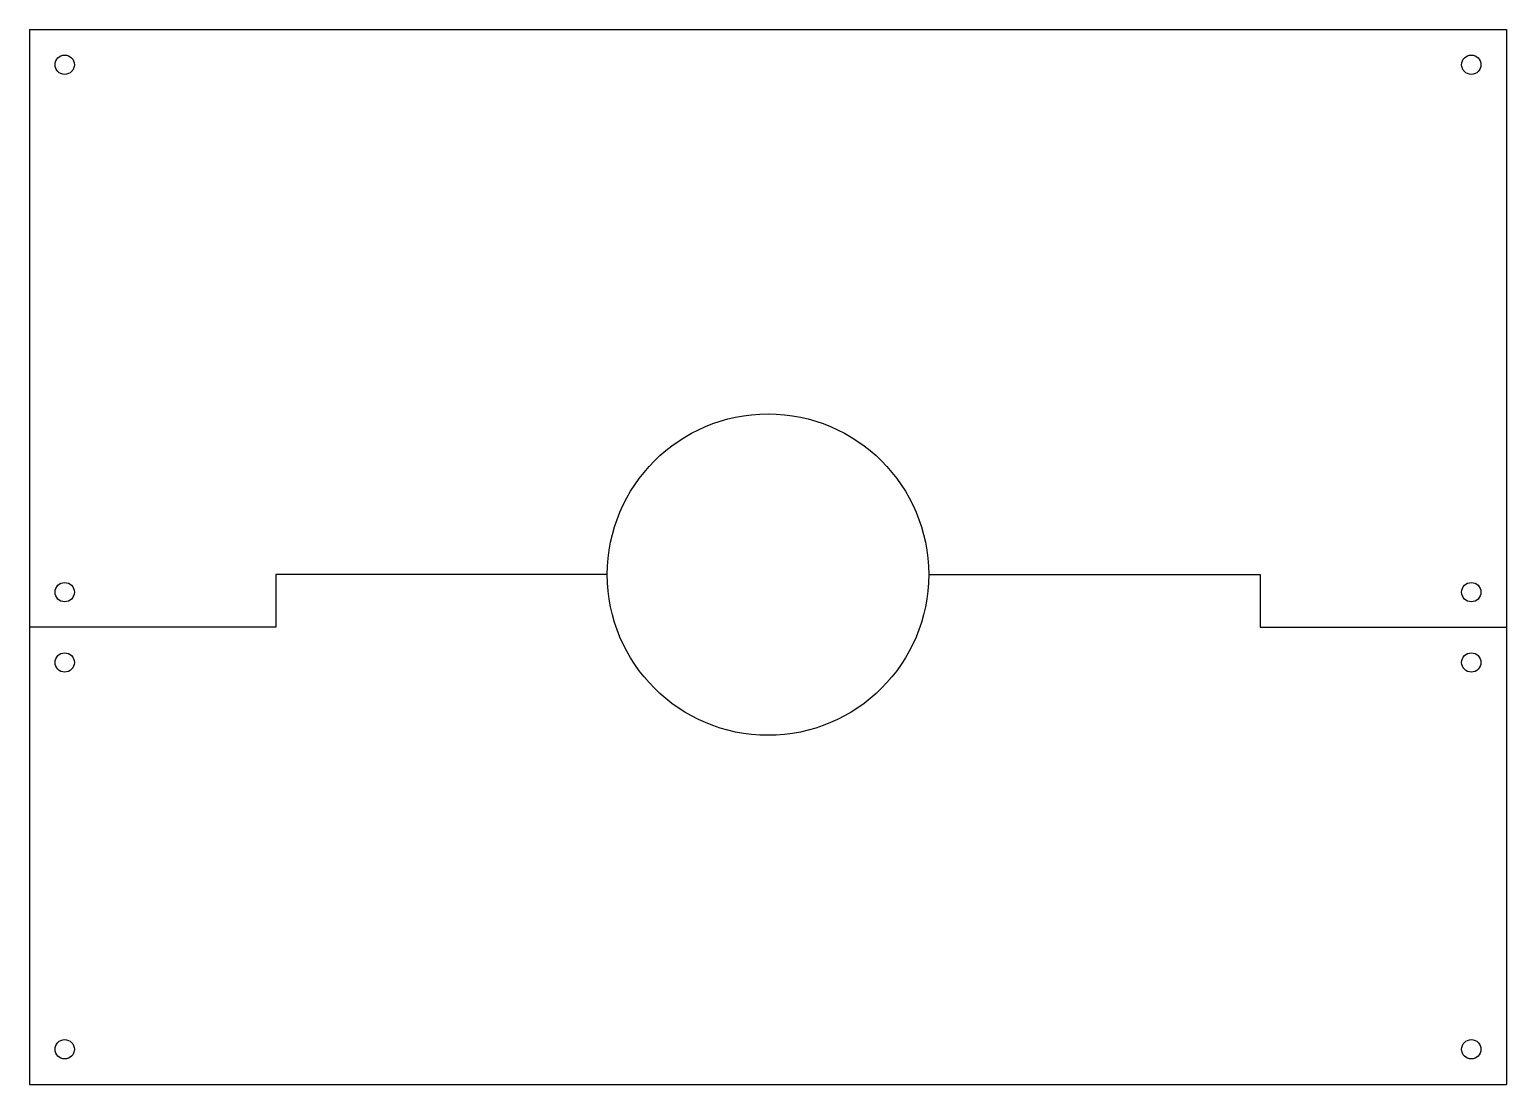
# Model space of a CAD drawing. Header units: millimetres. Extents: x 0 to 420, y 0 to 300.
import ezdxf

# ---------------------------------------------------------------- set-up
doc = ezdxf.new("R2010")
doc.units = ezdxf.units.MM

msp = doc.modelspace()

# ---------------------------------------------------------------- linework, layer by layer
at = {"layer": 'CUT'}
for p, q in [((0, 300), (420, 300)), ((0, 300), (0, 0)), ((420, 300), (420, 0)), ((164.305, 145), (70, 145)), ((70, 145), (70, 130)), ((255.695, 145), (350, 145)), ((350, 145), (350, 130)), ((70, 130), (0, 130)), ((350, 130), (420, 130)), ((0, 0), (420, 0))]:
    msp.add_line(p, q, dxfattribs=at)
for centre, radius in [((10, 290), 2.75), ((410, 290), 2.75), ((210, 145), 45.695), ((10, 140), 2.75), ((410, 140), 2.75), ((10, 120), 2.75), ((410, 120), 2.75), ((10, 10), 2.75), ((410, 10), 2.75)]:
    msp.add_circle(centre, radius, dxfattribs=at)

doc.saveas('drawing.dxf')
